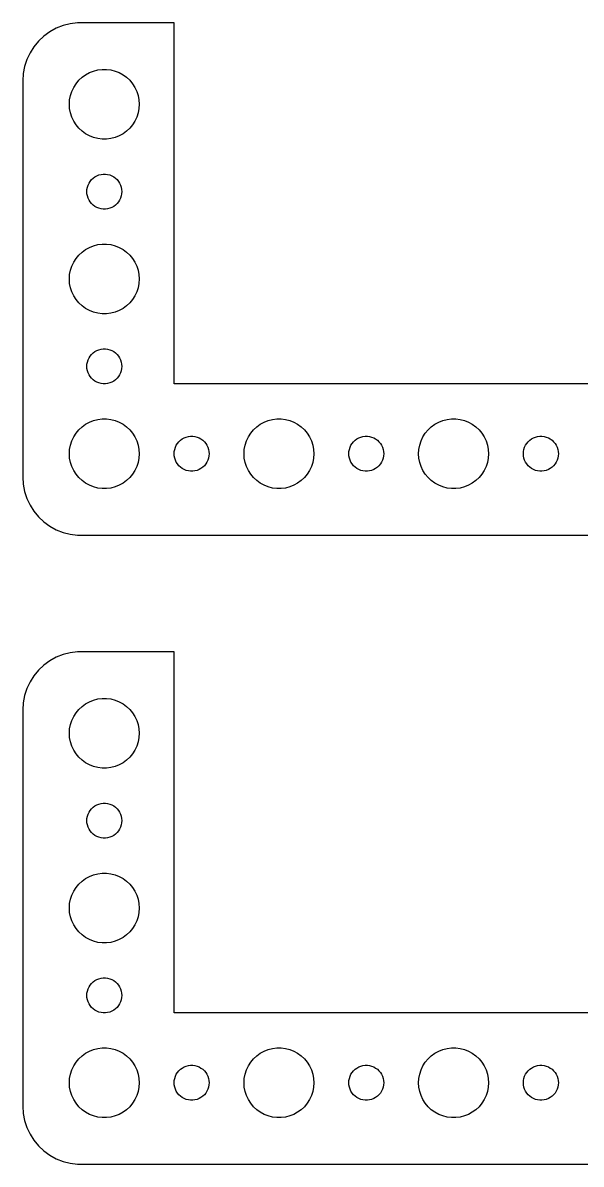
# Model space of a CAD drawing. Header units: metres. Extents: x -52 to 52, y 356 to 724.
# Drawn here: x -52 to -4, y 410 to 508 of the extents above; entities that cross this region are included whole.
import ezdxf

# ---------------------------------------------------------------- set-up
doc = ezdxf.new("R2010")
doc.units = ezdxf.units.M

msp = doc.modelspace()

# ---------------------------------------------------------------- linework, layer by layer
for p, q in [((-48.5451, 507.755), (-49.1289, 507.524)), ((-47.9369, 507.911), (-48.5451, 507.755)), ((-47.3139, 507.99), (-47.9369, 507.911)), ((-39, 507.99), (-47.3139, 507.99)), ((-39, 477), (-39, 507.99)), ((-50.1871, 506.853), (-50.6448, 506.423)), ((-49.6791, 507.222), (-50.1871, 506.853)), ((-49.1289, 507.524), (-49.6791, 507.222)), ((-51.0451, 505.939), (-51.3815, 505.409)), ((-50.6448, 506.423), (-51.0451, 505.939)), ((-51.6489, 504.841), (-51.8429, 504.243)), ((-51.3815, 505.409), (-51.6489, 504.841)), ((-51.9606, 503.627), (-52, 503)), ((-51.8429, 504.243), (-51.9606, 503.627)), ((-46.6075, 503.533), (-46.2773, 503.714)), ((-46.2773, 503.714), (-45.927, 503.853)), ((-45.927, 503.853), (-45.5621, 503.947)), ((-45.5621, 503.947), (-45.1884, 503.994)), ((-45.1884, 503.994), (-44.8116, 503.994)), ((-44.8116, 503.994), (-44.4379, 503.947)), ((-44.4379, 503.947), (-44.0729, 503.853)), ((-44.0729, 503.853), (-43.7227, 503.714)), ((-43.7227, 503.714), (-43.3925, 503.533)), ((-52, 503), (-52, 469)), ((-47.6289, 502.445), (-47.427, 502.763)), ((-47.427, 502.763), (-47.1869, 503.054)), ((-47.1869, 503.054), (-46.9123, 503.312)), ((-46.9123, 503.312), (-46.6075, 503.533)), ((-43.3925, 503.533), (-43.0877, 503.312)), ((-43.0877, 503.312), (-42.8131, 503.054)), ((-42.8131, 503.054), (-42.5729, 502.763)), ((-42.5729, 502.763), (-42.3711, 502.445)), ((-47.9763, 501.376), (-47.9057, 501.746)), ((-47.9057, 501.746), (-47.7893, 502.104)), ((-47.7893, 502.104), (-47.6289, 502.445)), ((-42.3711, 502.445), (-42.2107, 502.104)), ((-42.2107, 502.104), (-42.0942, 501.746)), ((-42.0942, 501.746), (-42.0237, 501.376)), ((-48, 501), (-47.9763, 501.376)), ((-47.9763, 500.624), (-48, 501)), ((-42.0237, 501.376), (-42, 501)), ((-42, 501), (-42.0237, 500.624)), ((-47.9057, 500.254), (-47.9763, 500.624)), ((-47.7893, 499.896), (-47.9057, 500.254)), ((-47.6289, 499.555), (-47.7893, 499.896)), ((-42.2107, 499.896), (-42.3711, 499.555)), ((-42.0942, 500.254), (-42.2107, 499.896)), ((-42.0237, 500.624), (-42.0942, 500.254)), ((-47.427, 499.237), (-47.6289, 499.555)), ((-47.1869, 498.946), (-47.427, 499.237)), ((-46.9123, 498.688), (-47.1869, 498.946)), ((-42.8131, 498.946), (-43.0877, 498.688)), ((-42.5729, 499.237), (-42.8131, 498.946)), ((-42.3711, 499.555), (-42.5729, 499.237)), ((-46.6075, 498.467), (-46.9123, 498.688)), ((-46.2773, 498.286), (-46.6075, 498.467)), ((-45.927, 498.147), (-46.2773, 498.286)), ((-45.5621, 498.053), (-45.927, 498.147)), ((-45.1884, 498.006), (-45.5621, 498.053)), ((-44.8116, 498.006), (-45.1884, 498.006)), ((-44.4379, 498.053), (-44.8116, 498.006)), ((-44.0729, 498.147), (-44.4379, 498.053)), ((-43.7227, 498.286), (-44.0729, 498.147)), ((-43.3925, 498.467), (-43.7227, 498.286)), ((-43.0877, 498.688), (-43.3925, 498.467)), ((-45.8037, 494.766), (-45.6387, 494.857)), ((-45.6387, 494.857), (-45.4635, 494.927)), ((-45.4635, 494.927), (-45.2811, 494.973)), ((-45.2811, 494.973), (-45.0942, 494.997)), ((-45.0942, 494.997), (-44.9058, 494.997)), ((-44.9058, 494.997), (-44.7189, 494.973)), ((-44.7189, 494.973), (-44.5365, 494.927)), ((-44.5365, 494.927), (-44.3613, 494.857)), ((-44.3613, 494.857), (-44.1963, 494.766)), ((-46.4882, 493.688), (-46.4529, 493.873)), ((-46.4529, 493.873), (-46.3947, 494.052)), ((-46.3947, 494.052), (-46.3145, 494.223)), ((-46.3145, 494.223), (-46.2135, 494.382)), ((-46.2135, 494.382), (-46.0934, 494.527)), ((-46.0934, 494.527), (-45.9561, 494.656)), ((-45.9561, 494.656), (-45.8037, 494.766)), ((-44.1963, 494.766), (-44.0439, 494.656)), ((-44.0439, 494.656), (-43.9065, 494.527)), ((-43.9065, 494.527), (-43.7865, 494.382)), ((-43.7865, 494.382), (-43.6855, 494.223)), ((-43.6855, 494.223), (-43.6053, 494.052)), ((-43.6053, 494.052), (-43.5471, 493.873)), ((-43.5471, 493.873), (-43.5118, 493.688)), ((-46.5, 493.5), (-46.4882, 493.688)), ((-46.4882, 493.312), (-46.5, 493.5)), ((-46.4529, 493.127), (-46.4882, 493.312)), ((-46.3947, 492.948), (-46.4529, 493.127)), ((-46.3145, 492.777), (-46.3947, 492.948)), ((-43.6053, 492.948), (-43.6855, 492.777)), ((-43.5471, 493.127), (-43.6053, 492.948)), ((-43.5118, 493.312), (-43.5471, 493.127)), ((-43.5118, 493.688), (-43.5, 493.5)), ((-43.5, 493.5), (-43.5118, 493.312)), ((-46.2135, 492.618), (-46.3145, 492.777)), ((-46.0934, 492.473), (-46.2135, 492.618)), ((-45.9561, 492.344), (-46.0934, 492.473)), ((-45.8037, 492.234), (-45.9561, 492.344)), ((-45.6387, 492.143), (-45.8037, 492.234)), ((-45.4635, 492.073), (-45.6387, 492.143)), ((-45.2811, 492.027), (-45.4635, 492.073)), ((-45.0942, 492.003), (-45.2811, 492.027)), ((-44.9058, 492.003), (-45.0942, 492.003)), ((-44.7189, 492.027), (-44.9058, 492.003)), ((-44.5365, 492.073), (-44.7189, 492.027)), ((-44.3613, 492.143), (-44.5365, 492.073)), ((-44.1963, 492.234), (-44.3613, 492.143)), ((-44.0439, 492.344), (-44.1963, 492.234)), ((-43.9065, 492.473), (-44.0439, 492.344)), ((-43.7865, 492.618), (-43.9065, 492.473)), ((-43.6855, 492.777), (-43.7865, 492.618)), ((-45.927, 488.853), (-45.5621, 488.947)), ((-45.5621, 488.947), (-45.1884, 488.994)), ((-45.1884, 488.994), (-44.8116, 488.994)), ((-44.8116, 488.994), (-44.4379, 488.947)), ((-44.4379, 488.947), (-44.0729, 488.853)), ((-47.427, 487.763), (-47.1869, 488.054)), ((-47.1869, 488.054), (-46.9123, 488.312)), ((-46.9123, 488.312), (-46.6075, 488.533)), ((-46.6075, 488.533), (-46.2773, 488.714)), ((-46.2773, 488.714), (-45.927, 488.853)), ((-44.0729, 488.853), (-43.7227, 488.714)), ((-43.7227, 488.714), (-43.3925, 488.533)), ((-43.3925, 488.533), (-43.0877, 488.312)), ((-43.0877, 488.312), (-42.8131, 488.054)), ((-42.8131, 488.054), (-42.5729, 487.763)), ((-47.9057, 486.746), (-47.7893, 487.104)), ((-47.7893, 487.104), (-47.6289, 487.445)), ((-47.6289, 487.445), (-47.427, 487.763)), ((-42.5729, 487.763), (-42.3711, 487.445)), ((-42.3711, 487.445), (-42.2107, 487.104)), ((-42.2107, 487.104), (-42.0942, 486.746)), ((-48, 486), (-47.9763, 486.376)), ((-47.9763, 485.624), (-48, 486)), ((-47.9763, 486.376), (-47.9057, 486.746)), ((-42.0942, 486.746), (-42.0237, 486.376)), ((-42.0237, 486.376), (-42, 486)), ((-42, 486), (-42.0237, 485.624)), ((-47.9057, 485.254), (-47.9763, 485.624)), ((-47.7893, 484.896), (-47.9057, 485.254)), ((-42.0942, 485.254), (-42.2107, 484.896)), ((-42.0237, 485.624), (-42.0942, 485.254)), ((-47.6289, 484.555), (-47.7893, 484.896)), ((-47.427, 484.237), (-47.6289, 484.555)), ((-47.1869, 483.946), (-47.427, 484.237)), ((-42.5729, 484.237), (-42.8131, 483.946)), ((-42.3711, 484.555), (-42.5729, 484.237)), ((-42.2107, 484.896), (-42.3711, 484.555)), ((-46.9123, 483.688), (-47.1869, 483.946)), ((-46.6075, 483.467), (-46.9123, 483.688)), ((-46.2773, 483.286), (-46.6075, 483.467)), ((-45.927, 483.147), (-46.2773, 483.286)), ((-45.5621, 483.053), (-45.927, 483.147)), ((-45.1884, 483.006), (-45.5621, 483.053)), ((-44.4379, 483.053), (-44.8116, 483.006)), ((-44.0729, 483.147), (-44.4379, 483.053)), ((-43.7227, 483.286), (-44.0729, 483.147)), ((-43.3925, 483.467), (-43.7227, 483.286)), ((-43.0877, 483.688), (-43.3925, 483.467)), ((-42.8131, 483.946), (-43.0877, 483.688)), ((-44.8116, 483.006), (-45.1884, 483.006)), ((-46.3947, 479.052), (-46.3145, 479.223)), ((-46.3145, 479.223), (-46.2135, 479.382)), ((-46.2135, 479.382), (-46.0934, 479.527)), ((-46.0934, 479.527), (-45.9561, 479.656)), ((-45.9561, 479.656), (-45.8037, 479.766)), ((-45.8037, 479.766), (-45.6387, 479.857)), ((-45.6387, 479.857), (-45.4635, 479.927)), ((-45.4635, 479.927), (-45.2811, 479.973)), ((-45.2811, 479.973), (-45.0942, 479.997)), ((-45.0942, 479.997), (-44.9058, 479.997)), ((-44.9058, 479.997), (-44.7189, 479.973)), ((-44.7189, 479.973), (-44.5365, 479.927)), ((-44.5365, 479.927), (-44.3613, 479.857)), ((-44.3613, 479.857), (-44.1963, 479.766)), ((-44.1963, 479.766), (-44.0439, 479.656)), ((-44.0439, 479.656), (-43.9065, 479.527)), ((-43.9065, 479.527), (-43.7865, 479.382)), ((-43.7865, 479.382), (-43.6855, 479.223)), ((-43.6855, 479.223), (-43.6053, 479.052)), ((-46.5, 478.5), (-46.4882, 478.688)), ((-46.4882, 478.312), (-46.5, 478.5)), ((-46.4882, 478.688), (-46.4529, 478.873)), ((-46.4529, 478.127), (-46.4882, 478.312)), ((-46.4529, 478.873), (-46.3947, 479.052)), ((-43.6053, 479.052), (-43.5471, 478.873)), ((-43.5471, 478.873), (-43.5118, 478.688)), ((-43.5118, 478.312), (-43.5471, 478.127)), ((-43.5118, 478.688), (-43.5, 478.5)), ((-43.5, 478.5), (-43.5118, 478.312)), ((-46.3947, 477.948), (-46.4529, 478.127)), ((-46.3145, 477.777), (-46.3947, 477.948)), ((-46.2135, 477.618), (-46.3145, 477.777)), ((-46.0934, 477.473), (-46.2135, 477.618)), ((-45.9561, 477.344), (-46.0934, 477.473)), ((-45.8037, 477.234), (-45.9561, 477.344)), ((-45.6387, 477.143), (-45.8037, 477.234)), ((-44.1963, 477.234), (-44.3613, 477.143)), ((-44.0439, 477.344), (-44.1963, 477.234)), ((-43.9065, 477.473), (-44.0439, 477.344)), ((-43.7865, 477.618), (-43.9065, 477.473)), ((-43.6855, 477.777), (-43.7865, 477.618)), ((-43.6053, 477.948), (-43.6855, 477.777)), ((-43.5471, 478.127), (-43.6053, 477.948)), ((-45.4635, 477.073), (-45.6387, 477.143)), ((-45.2811, 477.027), (-45.4635, 477.073)), ((-45.0942, 477.003), (-45.2811, 477.027)), ((-44.9058, 477.003), (-45.0942, 477.003)), ((-44.7189, 477.027), (-44.9058, 477.003)), ((-44.5365, 477.073), (-44.7189, 477.027)), ((-44.3613, 477.143), (-44.5365, 477.073)), ((39, 477), (-39, 477)), ((-47.1869, 473.054), (-46.9123, 473.312)), ((-46.9123, 473.312), (-46.6075, 473.533)), ((-46.6075, 473.533), (-46.2773, 473.714)), ((-46.2773, 473.714), (-45.927, 473.853)), ((-45.927, 473.853), (-45.5621, 473.947)), ((-45.5621, 473.947), (-45.1884, 473.994)), ((-45.1884, 473.994), (-44.8116, 473.994)), ((-44.8116, 473.994), (-44.4379, 473.947)), ((-44.4379, 473.947), (-44.0729, 473.853)), ((-44.0729, 473.853), (-43.7227, 473.714)), ((-43.7227, 473.714), (-43.3925, 473.533)), ((-43.3925, 473.533), (-43.0877, 473.312)), ((-43.0877, 473.312), (-42.8131, 473.054)), ((-32.1869, 473.054), (-31.9123, 473.312)), ((-31.9123, 473.312), (-31.6075, 473.533)), ((-31.6075, 473.533), (-31.2773, 473.714)), ((-31.2773, 473.714), (-30.927, 473.853)), ((-30.927, 473.853), (-30.5621, 473.947)), ((-30.5621, 473.947), (-30.1884, 473.994)), ((-30.1884, 473.994), (-29.8116, 473.994)), ((-29.8116, 473.994), (-29.4379, 473.947)), ((-29.4379, 473.947), (-29.0729, 473.853)), ((-29.0729, 473.853), (-28.7227, 473.714)), ((-28.7227, 473.714), (-28.3925, 473.533)), ((-28.3925, 473.533), (-28.0877, 473.312)), ((-28.0877, 473.312), (-27.8131, 473.054)), ((-17.1869, 473.054), (-16.9123, 473.312)), ((-16.9123, 473.312), (-16.6075, 473.533)), ((-16.6075, 473.533), (-16.2773, 473.714)), ((-16.2773, 473.714), (-15.927, 473.853)), ((-15.927, 473.853), (-15.5621, 473.947)), ((-15.5621, 473.947), (-15.1884, 473.994)), ((-15.1884, 473.994), (-14.8116, 473.994)), ((-14.8116, 473.994), (-14.4379, 473.947)), ((-14.4379, 473.947), (-14.0729, 473.853)), ((-14.0729, 473.853), (-13.7227, 473.714)), ((-13.7227, 473.714), (-13.3925, 473.533)), ((-13.3925, 473.533), (-13.0877, 473.312)), ((-13.0877, 473.312), (-12.8131, 473.054)), ((-47.7893, 472.104), (-47.6289, 472.445)), ((-47.6289, 472.445), (-47.427, 472.763)), ((-47.427, 472.763), (-47.1869, 473.054)), ((-42.8131, 473.054), (-42.5729, 472.763)), ((-42.5729, 472.763), (-42.3711, 472.445)), ((-42.3711, 472.445), (-42.2107, 472.104)), ((-38.4561, 472.156), (-38.3037, 472.266)), ((-38.3037, 472.266), (-38.1387, 472.357)), ((-38.1387, 472.357), (-37.9635, 472.427)), ((-37.9635, 472.427), (-37.7811, 472.473)), ((-37.7811, 472.473), (-37.5942, 472.497)), ((-37.5942, 472.497), (-37.4058, 472.497)), ((-37.4058, 472.497), (-37.2189, 472.473)), ((-37.2189, 472.473), (-37.0365, 472.427)), ((-37.0365, 472.427), (-36.8613, 472.357)), ((-36.8613, 472.357), (-36.6963, 472.266)), ((-36.6963, 472.266), (-36.5439, 472.156)), ((-32.7893, 472.104), (-32.6289, 472.445)), ((-32.6289, 472.445), (-32.427, 472.763)), ((-32.427, 472.763), (-32.1869, 473.054)), ((-27.8131, 473.054), (-27.5729, 472.763)), ((-27.5729, 472.763), (-27.3711, 472.445)), ((-27.3711, 472.445), (-27.2107, 472.104)), ((-23.4561, 472.156), (-23.3037, 472.266)), ((-23.3037, 472.266), (-23.1387, 472.357)), ((-23.1387, 472.357), (-22.9635, 472.427)), ((-22.9635, 472.427), (-22.7811, 472.473)), ((-22.7811, 472.473), (-22.5942, 472.497)), ((-22.5942, 472.497), (-22.4058, 472.497)), ((-22.4058, 472.497), (-22.2189, 472.473)), ((-22.2189, 472.473), (-22.0365, 472.427)), ((-22.0365, 472.427), (-21.8613, 472.357)), ((-21.8613, 472.357), (-21.6963, 472.266)), ((-21.6963, 472.266), (-21.5439, 472.156)), ((-17.7893, 472.104), (-17.6289, 472.445)), ((-17.6289, 472.445), (-17.427, 472.763)), ((-17.427, 472.763), (-17.1869, 473.054)), ((-12.8131, 473.054), (-12.5729, 472.763)), ((-12.5729, 472.763), (-12.3711, 472.445)), ((-12.3711, 472.445), (-12.2107, 472.104)), ((-8.45613, 472.156), (-8.30373, 472.266)), ((-8.30373, 472.266), (-8.13866, 472.357)), ((-8.13866, 472.357), (-7.96352, 472.427)), ((-7.96352, 472.427), (-7.78107, 472.473)), ((-7.78107, 472.473), (-7.59418, 472.497)), ((-7.59418, 472.497), (-7.40581, 472.497)), ((-7.40581, 472.497), (-7.21892, 472.473)), ((-7.21892, 472.473), (-7.03647, 472.427)), ((-7.03647, 472.427), (-6.86133, 472.357)), ((-6.86133, 472.357), (-6.69626, 472.266)), ((-6.69626, 472.266), (-6.54385, 472.156)), ((-48, 471), (-47.9763, 471.376)), ((-47.9763, 471.376), (-47.9057, 471.746)), ((-47.9057, 471.746), (-47.7893, 472.104)), ((-42.2107, 472.104), (-42.0942, 471.746)), ((-42.0942, 471.746), (-42.0237, 471.376)), ((-42.0237, 471.376), (-42, 471)), ((-38.9882, 471.188), (-38.9529, 471.373)), ((-38.9529, 471.373), (-38.8947, 471.552)), ((-38.8947, 471.552), (-38.8145, 471.723)), ((-38.8145, 471.723), (-38.7135, 471.882)), ((-38.7135, 471.882), (-38.5934, 472.027)), ((-38.5934, 472.027), (-38.4561, 472.156)), ((-36.5439, 472.156), (-36.4065, 472.027)), ((-36.4065, 472.027), (-36.2865, 471.882)), ((-36.2865, 471.882), (-36.1855, 471.723)), ((-36.1855, 471.723), (-36.1053, 471.552)), ((-36.1053, 471.552), (-36.0471, 471.373)), ((-36.0471, 471.373), (-36.0118, 471.188)), ((-33, 471), (-32.9763, 471.376)), ((-32.9763, 471.376), (-32.9057, 471.746)), ((-32.9057, 471.746), (-32.7893, 472.104)), ((-27.2107, 472.104), (-27.0942, 471.746)), ((-27.0942, 471.746), (-27.0237, 471.376)), ((-27.0237, 471.376), (-27, 471)), ((-23.9882, 471.188), (-23.9529, 471.373)), ((-23.9529, 471.373), (-23.8947, 471.552)), ((-23.8947, 471.552), (-23.8145, 471.723)), ((-23.8145, 471.723), (-23.7135, 471.882)), ((-23.7135, 471.882), (-23.5934, 472.027)), ((-23.5934, 472.027), (-23.4561, 472.156)), ((-21.5439, 472.156), (-21.4065, 472.027)), ((-21.4065, 472.027), (-21.2865, 471.882)), ((-21.2865, 471.882), (-21.1855, 471.723)), ((-21.1855, 471.723), (-21.1053, 471.552)), ((-21.1053, 471.552), (-21.0471, 471.373)), ((-21.0471, 471.373), (-21.0118, 471.188)), ((-18, 471), (-17.9763, 471.376)), ((-17.9763, 471.376), (-17.9057, 471.746)), ((-17.9057, 471.746), (-17.7893, 472.104)), ((-12.2107, 472.104), (-12.0942, 471.746)), ((-12.0942, 471.746), (-12.0237, 471.376)), ((-12.0237, 471.376), (-12, 471)), ((-8.98816, 471.188), (-8.95287, 471.373)), ((-8.95287, 471.373), (-8.89465, 471.552)), ((-8.89465, 471.552), (-8.81445, 471.723)), ((-8.81445, 471.723), (-8.71352, 471.882)), ((-8.71352, 471.882), (-8.59344, 472.027)), ((-8.59344, 472.027), (-8.45613, 472.156)), ((-6.54385, 472.156), (-6.40654, 472.027)), ((-6.40654, 472.027), (-6.28647, 471.882)), ((-6.28647, 471.882), (-6.18553, 471.723)), ((-6.18553, 471.723), (-6.10533, 471.552)), ((-6.10533, 471.552), (-6.04712, 471.373)), ((-6.04712, 471.373), (-6.01183, 471.188)), ((-47.9763, 470.624), (-48, 471)), ((-47.9057, 470.254), (-47.9763, 470.624)), ((-42.0237, 470.624), (-42.0942, 470.254)), ((-42, 471), (-42.0237, 470.624)), ((-39, 471), (-38.9882, 471.188)), ((-38.9882, 470.812), (-39, 471)), ((-38.9529, 470.627), (-38.9882, 470.812)), ((-38.8947, 470.448), (-38.9529, 470.627)), ((-38.8145, 470.277), (-38.8947, 470.448)), ((-36.1053, 470.448), (-36.1855, 470.277)), ((-36.0471, 470.627), (-36.1053, 470.448)), ((-36.0118, 470.812), (-36.0471, 470.627)), ((-36.0118, 471.188), (-36, 471)), ((-36, 471), (-36.0118, 470.812)), ((-32.9763, 470.624), (-33, 471)), ((-32.9057, 470.254), (-32.9763, 470.624)), ((-27.0237, 470.624), (-27.0942, 470.254)), ((-27, 471), (-27.0237, 470.624)), ((-24, 471), (-23.9882, 471.188)), ((-23.9882, 470.812), (-24, 471)), ((-23.9529, 470.627), (-23.9882, 470.812)), ((-23.8947, 470.448), (-23.9529, 470.627)), ((-23.8145, 470.277), (-23.8947, 470.448)), ((-21.1053, 470.448), (-21.1855, 470.277)), ((-21.0471, 470.627), (-21.1053, 470.448)), ((-21.0118, 470.812), (-21.0471, 470.627)), ((-21.0118, 471.188), (-21, 471)), ((-21, 471), (-21.0118, 470.812)), ((-17.9763, 470.624), (-18, 471)), ((-17.9057, 470.254), (-17.9763, 470.624)), ((-12.0237, 470.624), (-12.0942, 470.254)), ((-12, 471), (-12.0237, 470.624)), ((-9, 471), (-8.98816, 471.188)), ((-8.98816, 470.812), (-9, 471)), ((-8.95287, 470.627), (-8.98816, 470.812)), ((-8.89465, 470.448), (-8.95287, 470.627)), ((-8.81445, 470.277), (-8.89465, 470.448)), ((-6.10533, 470.448), (-6.18553, 470.277)), ((-6.04712, 470.627), (-6.10533, 470.448)), ((-6.01183, 470.812), (-6.04712, 470.627)), ((-6.01183, 471.188), (-6, 471)), ((-6, 471), (-6.01183, 470.812)), ((-47.7893, 469.896), (-47.9057, 470.254)), ((-47.6289, 469.555), (-47.7893, 469.896)), ((-47.427, 469.237), (-47.6289, 469.555)), ((-42.3711, 469.555), (-42.5729, 469.237)), ((-42.2107, 469.896), (-42.3711, 469.555)), ((-42.0942, 470.254), (-42.2107, 469.896)), ((-38.7135, 470.118), (-38.8145, 470.277)), ((-38.5934, 469.973), (-38.7135, 470.118)), ((-38.4561, 469.844), (-38.5934, 469.973)), ((-38.3037, 469.734), (-38.4561, 469.844)), ((-38.1387, 469.643), (-38.3037, 469.734)), ((-37.9635, 469.573), (-38.1387, 469.643)), ((-37.7811, 469.527), (-37.9635, 469.573)), ((-37.5942, 469.503), (-37.7811, 469.527)), ((-37.4058, 469.503), (-37.5942, 469.503)), ((-37.2189, 469.527), (-37.4058, 469.503)), ((-37.0365, 469.573), (-37.2189, 469.527)), ((-36.8613, 469.643), (-37.0365, 469.573)), ((-36.6963, 469.734), (-36.8613, 469.643)), ((-36.5439, 469.844), (-36.6963, 469.734)), ((-36.4065, 469.973), (-36.5439, 469.844)), ((-36.2865, 470.118), (-36.4065, 469.973)), ((-36.1855, 470.277), (-36.2865, 470.118)), ((-32.7893, 469.896), (-32.9057, 470.254)), ((-32.6289, 469.555), (-32.7893, 469.896)), ((-32.427, 469.237), (-32.6289, 469.555)), ((-27.3711, 469.555), (-27.5729, 469.237)), ((-27.2107, 469.896), (-27.3711, 469.555)), ((-27.0942, 470.254), (-27.2107, 469.896)), ((-23.7135, 470.118), (-23.8145, 470.277)), ((-23.5934, 469.973), (-23.7135, 470.118)), ((-23.4561, 469.844), (-23.5934, 469.973)), ((-23.3037, 469.734), (-23.4561, 469.844)), ((-23.1387, 469.643), (-23.3037, 469.734)), ((-22.9635, 469.573), (-23.1387, 469.643)), ((-22.7811, 469.527), (-22.9635, 469.573)), ((-22.5942, 469.503), (-22.7811, 469.527)), ((-22.4058, 469.503), (-22.5942, 469.503)), ((-22.2189, 469.527), (-22.4058, 469.503)), ((-22.0365, 469.573), (-22.2189, 469.527)), ((-21.8613, 469.643), (-22.0365, 469.573)), ((-21.6963, 469.734), (-21.8613, 469.643)), ((-21.5439, 469.844), (-21.6963, 469.734)), ((-21.4065, 469.973), (-21.5439, 469.844)), ((-21.2865, 470.118), (-21.4065, 469.973)), ((-21.1855, 470.277), (-21.2865, 470.118)), ((-17.7893, 469.896), (-17.9057, 470.254)), ((-17.6289, 469.555), (-17.7893, 469.896)), ((-17.427, 469.237), (-17.6289, 469.555)), ((-12.3711, 469.555), (-12.5729, 469.237)), ((-12.2107, 469.896), (-12.3711, 469.555)), ((-12.0942, 470.254), (-12.2107, 469.896)), ((-8.71352, 470.118), (-8.81445, 470.277)), ((-8.59344, 469.973), (-8.71352, 470.118)), ((-8.45613, 469.844), (-8.59344, 469.973)), ((-8.30373, 469.734), (-8.45613, 469.844)), ((-8.13866, 469.643), (-8.30373, 469.734)), ((-7.96352, 469.573), (-8.13866, 469.643)), ((-7.78107, 469.527), (-7.96352, 469.573)), ((-7.59418, 469.503), (-7.78107, 469.527)), ((-7.40581, 469.503), (-7.59418, 469.503)), ((-7.21892, 469.527), (-7.40581, 469.503)), ((-7.03647, 469.573), (-7.21892, 469.527)), ((-6.86133, 469.643), (-7.03647, 469.573)), ((-6.69626, 469.734), (-6.86133, 469.643)), ((-6.54385, 469.844), (-6.69626, 469.734)), ((-6.40654, 469.973), (-6.54385, 469.844)), ((-6.28647, 470.118), (-6.40654, 469.973)), ((-6.18553, 470.277), (-6.28647, 470.118)), ((-52, 469), (-51.9606, 468.373)), ((-51.9606, 468.373), (-51.8429, 467.757)), ((-47.1869, 468.946), (-47.427, 469.237)), ((-46.9123, 468.688), (-47.1869, 468.946)), ((-46.6075, 468.467), (-46.9123, 468.688)), ((-46.2773, 468.286), (-46.6075, 468.467)), ((-43.3925, 468.467), (-43.7227, 468.286)), ((-43.0877, 468.688), (-43.3925, 468.467)), ((-42.8131, 468.946), (-43.0877, 468.688)), ((-42.5729, 469.237), (-42.8131, 468.946)), ((-32.1869, 468.946), (-32.427, 469.237)), ((-31.9123, 468.688), (-32.1869, 468.946)), ((-31.6075, 468.467), (-31.9123, 468.688)), ((-31.2773, 468.286), (-31.6075, 468.467)), ((-28.3925, 468.467), (-28.7227, 468.286)), ((-28.0877, 468.688), (-28.3925, 468.467)), ((-27.8131, 468.946), (-28.0877, 468.688)), ((-27.5729, 469.237), (-27.8131, 468.946)), ((-17.1869, 468.946), (-17.427, 469.237)), ((-16.9123, 468.688), (-17.1869, 468.946)), ((-16.6075, 468.467), (-16.9123, 468.688)), ((-16.2773, 468.286), (-16.6075, 468.467)), ((-13.3925, 468.467), (-13.7227, 468.286)), ((-13.0877, 468.688), (-13.3925, 468.467)), ((-12.8131, 468.946), (-13.0877, 468.688)), ((-12.5729, 469.237), (-12.8131, 468.946)), ((-51.8429, 467.757), (-51.6489, 467.159)), ((-45.927, 468.147), (-46.2773, 468.286)), ((-45.5621, 468.053), (-45.927, 468.147)), ((-45.1884, 468.006), (-45.5621, 468.053)), ((-44.8116, 468.006), (-45.1884, 468.006)), ((-44.4379, 468.053), (-44.8116, 468.006)), ((-44.0729, 468.147), (-44.4379, 468.053)), ((-43.7227, 468.286), (-44.0729, 468.147)), ((-30.927, 468.147), (-31.2773, 468.286)), ((-30.5621, 468.053), (-30.927, 468.147)), ((-30.1884, 468.006), (-30.5621, 468.053)), ((-29.8116, 468.006), (-30.1884, 468.006)), ((-29.4379, 468.053), (-29.8116, 468.006)), ((-29.0729, 468.147), (-29.4379, 468.053)), ((-28.7227, 468.286), (-29.0729, 468.147)), ((-15.927, 468.147), (-16.2773, 468.286)), ((-15.5621, 468.053), (-15.927, 468.147)), ((-15.1884, 468.006), (-15.5621, 468.053)), ((-14.8116, 468.006), (-15.1884, 468.006)), ((-14.4379, 468.053), (-14.8116, 468.006)), ((-14.0729, 468.147), (-14.4379, 468.053)), ((-13.7227, 468.286), (-14.0729, 468.147)), ((-51.6489, 467.159), (-51.3815, 466.591)), ((-51.3815, 466.591), (-51.0451, 466.061)), ((-51.0451, 466.061), (-50.6448, 465.577)), ((-50.6448, 465.577), (-50.1871, 465.147)), ((-50.1871, 465.147), (-49.6791, 464.778)), ((-49.6791, 464.778), (-49.1289, 464.476)), ((-49.1289, 464.476), (-48.5451, 464.245)), ((-48.5451, 464.245), (-47.9369, 464.089)), ((-47.9369, 464.089), (-47.3139, 464.01)), ((-47.3139, 464.01), (47.3139, 464.01)), ((-48.5451, 453.755), (-49.1289, 453.524)), ((-47.9369, 453.911), (-48.5451, 453.755)), ((-47.3139, 453.99), (-47.9369, 453.911)), ((-39, 453.99), (-47.3139, 453.99)), ((-39, 423), (-39, 453.99)), ((-50.1871, 452.853), (-50.6448, 452.423)), ((-49.6791, 453.222), (-50.1871, 452.853)), ((-49.1289, 453.524), (-49.6791, 453.222)), ((-51.0451, 451.939), (-51.3815, 451.409)), ((-50.6448, 452.423), (-51.0451, 451.939)), ((-51.6489, 450.841), (-51.8429, 450.243)), ((-51.3815, 451.409), (-51.6489, 450.841)), ((-51.8429, 450.243), (-51.9606, 449.627)), ((-46.2773, 449.714), (-45.927, 449.853)), ((-45.927, 449.853), (-45.5621, 449.947)), ((-45.5621, 449.947), (-45.1884, 449.994)), ((-45.1884, 449.994), (-44.8116, 449.994)), ((-44.8116, 449.994), (-44.4379, 449.947)), ((-44.4379, 449.947), (-44.0729, 449.853)), ((-44.0729, 449.853), (-43.7227, 449.714)), ((-51.9606, 449.627), (-52, 449)), ((-52, 449), (-52, 415)), ((-47.6289, 448.445), (-47.427, 448.763)), ((-47.427, 448.763), (-47.1869, 449.054)), ((-47.1869, 449.054), (-46.9123, 449.312)), ((-46.9123, 449.312), (-46.6075, 449.533)), ((-46.6075, 449.533), (-46.2773, 449.714)), ((-43.7227, 449.714), (-43.3925, 449.533)), ((-43.3925, 449.533), (-43.0877, 449.312)), ((-43.0877, 449.312), (-42.8131, 449.054)), ((-42.8131, 449.054), (-42.5729, 448.763)), ((-42.5729, 448.763), (-42.3711, 448.445)), ((-47.9057, 447.746), (-47.7893, 448.104)), ((-47.7893, 448.104), (-47.6289, 448.445)), ((-42.3711, 448.445), (-42.2107, 448.104)), ((-42.2107, 448.104), (-42.0942, 447.746)), ((-48, 447), (-47.9763, 447.376)), ((-47.9763, 446.624), (-48, 447)), ((-47.9763, 447.376), (-47.9057, 447.746)), ((-42.0942, 447.746), (-42.0237, 447.376)), ((-42.0237, 447.376), (-42, 447)), ((-42, 447), (-42.0237, 446.624)), ((-47.9057, 446.254), (-47.9763, 446.624)), ((-47.7893, 445.896), (-47.9057, 446.254)), ((-47.6289, 445.555), (-47.7893, 445.896)), ((-42.2107, 445.896), (-42.3711, 445.555)), ((-42.0942, 446.254), (-42.2107, 445.896)), ((-42.0237, 446.624), (-42.0942, 446.254)), ((-47.427, 445.237), (-47.6289, 445.555)), ((-47.1869, 444.946), (-47.427, 445.237)), ((-46.9123, 444.688), (-47.1869, 444.946)), ((-42.8131, 444.946), (-43.0877, 444.688)), ((-42.5729, 445.237), (-42.8131, 444.946)), ((-42.3711, 445.555), (-42.5729, 445.237)), ((-46.6075, 444.467), (-46.9123, 444.688)), ((-46.2773, 444.286), (-46.6075, 444.467)), ((-45.927, 444.147), (-46.2773, 444.286)), ((-45.5621, 444.053), (-45.927, 444.147)), ((-45.1884, 444.006), (-45.5621, 444.053)), ((-44.8116, 444.006), (-45.1884, 444.006)), ((-44.4379, 444.053), (-44.8116, 444.006)), ((-44.0729, 444.147), (-44.4379, 444.053)), ((-43.7227, 444.286), (-44.0729, 444.147)), ((-43.3925, 444.467), (-43.7227, 444.286)), ((-43.0877, 444.688), (-43.3925, 444.467)), ((-45.6387, 440.857), (-45.4635, 440.927)), ((-45.4635, 440.927), (-45.2811, 440.973)), ((-45.2811, 440.973), (-45.0942, 440.997)), ((-45.0942, 440.997), (-44.9058, 440.997)), ((-44.9058, 440.997), (-44.7189, 440.973)), ((-44.7189, 440.973), (-44.5365, 440.927)), ((-44.5365, 440.927), (-44.3613, 440.857)), ((-46.4529, 439.873), (-46.3947, 440.052)), ((-46.3947, 440.052), (-46.3145, 440.223)), ((-46.3145, 440.223), (-46.2135, 440.382)), ((-46.2135, 440.382), (-46.0934, 440.527)), ((-46.0934, 440.527), (-45.9561, 440.656)), ((-45.9561, 440.656), (-45.8037, 440.766)), ((-45.8037, 440.766), (-45.6387, 440.857)), ((-44.3613, 440.857), (-44.1963, 440.766)), ((-44.1963, 440.766), (-44.0439, 440.656)), ((-44.0439, 440.656), (-43.9065, 440.527)), ((-43.9065, 440.527), (-43.7865, 440.382)), ((-43.7865, 440.382), (-43.6855, 440.223)), ((-43.6855, 440.223), (-43.6053, 440.052)), ((-43.6053, 440.052), (-43.5471, 439.873)), ((-46.5, 439.5), (-46.4882, 439.688)), ((-46.4882, 439.312), (-46.5, 439.5)), ((-46.4882, 439.688), (-46.4529, 439.873)), ((-46.4529, 439.127), (-46.4882, 439.312)), ((-46.3947, 438.948), (-46.4529, 439.127)), ((-43.5471, 439.127), (-43.6053, 438.948)), ((-43.5471, 439.873), (-43.5118, 439.688)), ((-43.5118, 439.312), (-43.5471, 439.127)), ((-43.5118, 439.688), (-43.5, 439.5)), ((-43.5, 439.5), (-43.5118, 439.312)), ((-46.3145, 438.777), (-46.3947, 438.948)), ((-46.2135, 438.618), (-46.3145, 438.777)), ((-46.0934, 438.473), (-46.2135, 438.618)), ((-45.9561, 438.344), (-46.0934, 438.473)), ((-45.8037, 438.234), (-45.9561, 438.344)), ((-45.6387, 438.143), (-45.8037, 438.234)), ((-45.4635, 438.073), (-45.6387, 438.143)), ((-45.2811, 438.027), (-45.4635, 438.073)), ((-45.0942, 438.003), (-45.2811, 438.027)), ((-44.9058, 438.003), (-45.0942, 438.003)), ((-44.7189, 438.027), (-44.9058, 438.003)), ((-44.5365, 438.073), (-44.7189, 438.027)), ((-44.3613, 438.143), (-44.5365, 438.073)), ((-44.1963, 438.234), (-44.3613, 438.143)), ((-44.0439, 438.344), (-44.1963, 438.234)), ((-43.9065, 438.473), (-44.0439, 438.344)), ((-43.7865, 438.618), (-43.9065, 438.473)), ((-43.6855, 438.777), (-43.7865, 438.618)), ((-43.6053, 438.948), (-43.6855, 438.777)), ((-47.427, 433.763), (-47.1869, 434.054)), ((-47.1869, 434.054), (-46.9123, 434.312)), ((-46.9123, 434.312), (-46.6075, 434.533)), ((-46.6075, 434.533), (-46.2773, 434.714)), ((-46.2773, 434.714), (-45.927, 434.853)), ((-45.927, 434.853), (-45.5621, 434.947)), ((-45.5621, 434.947), (-45.1884, 434.994)), ((-45.1884, 434.994), (-44.8116, 434.994)), ((-44.8116, 434.994), (-44.4379, 434.947)), ((-44.4379, 434.947), (-44.0729, 434.853)), ((-44.0729, 434.853), (-43.7227, 434.714)), ((-43.7227, 434.714), (-43.3925, 434.533)), ((-43.3925, 434.533), (-43.0877, 434.312)), ((-43.0877, 434.312), (-42.8131, 434.054)), ((-42.8131, 434.054), (-42.5729, 433.763)), ((-47.9057, 432.746), (-47.7893, 433.104)), ((-47.7893, 433.104), (-47.6289, 433.445)), ((-47.6289, 433.445), (-47.427, 433.763)), ((-42.5729, 433.763), (-42.3711, 433.445)), ((-42.3711, 433.445), (-42.2107, 433.104)), ((-42.2107, 433.104), (-42.0942, 432.746)), ((-48, 432), (-47.9763, 432.376)), ((-47.9763, 432.376), (-47.9057, 432.746)), ((-42.0942, 432.746), (-42.0237, 432.376)), ((-42.0237, 432.376), (-42, 432)), ((-47.9763, 431.624), (-48, 432)), ((-47.9057, 431.254), (-47.9763, 431.624)), ((-47.7893, 430.896), (-47.9057, 431.254)), ((-42.0942, 431.254), (-42.2107, 430.896)), ((-42.0237, 431.624), (-42.0942, 431.254)), ((-42, 432), (-42.0237, 431.624)), ((-47.6289, 430.555), (-47.7893, 430.896)), ((-47.427, 430.237), (-47.6289, 430.555)), ((-47.1869, 429.946), (-47.427, 430.237)), ((-42.5729, 430.237), (-42.8131, 429.946)), ((-42.3711, 430.555), (-42.5729, 430.237)), ((-42.2107, 430.896), (-42.3711, 430.555)), ((-46.9123, 429.688), (-47.1869, 429.946)), ((-46.6075, 429.467), (-46.9123, 429.688)), ((-46.2773, 429.286), (-46.6075, 429.467)), ((-45.927, 429.147), (-46.2773, 429.286)), ((-43.7227, 429.286), (-44.0729, 429.147)), ((-43.3925, 429.467), (-43.7227, 429.286)), ((-43.0877, 429.688), (-43.3925, 429.467)), ((-42.8131, 429.946), (-43.0877, 429.688)), ((-45.5621, 429.053), (-45.927, 429.147)), ((-45.1884, 429.006), (-45.5621, 429.053)), ((-44.8116, 429.006), (-45.1884, 429.006)), ((-44.4379, 429.053), (-44.8116, 429.006)), ((-44.0729, 429.147), (-44.4379, 429.053)), ((-46.3145, 425.223), (-46.2135, 425.382)), ((-46.2135, 425.382), (-46.0934, 425.527)), ((-46.0934, 425.527), (-45.9561, 425.656)), ((-45.9561, 425.656), (-45.8037, 425.766)), ((-45.8037, 425.766), (-45.6387, 425.857)), ((-45.6387, 425.857), (-45.4635, 425.927)), ((-45.4635, 425.927), (-45.2811, 425.973)), ((-45.2811, 425.973), (-45.0942, 425.997)), ((-45.0942, 425.997), (-44.9058, 425.997)), ((-44.9058, 425.997), (-44.7189, 425.973)), ((-44.7189, 425.973), (-44.5365, 425.927)), ((-44.5365, 425.927), (-44.3613, 425.857)), ((-44.3613, 425.857), (-44.1963, 425.766)), ((-44.1963, 425.766), (-44.0439, 425.656)), ((-44.0439, 425.656), (-43.9065, 425.527)), ((-43.9065, 425.527), (-43.7865, 425.382)), ((-43.7865, 425.382), (-43.6855, 425.223)), ((-46.5, 424.5), (-46.4882, 424.688)), ((-46.4882, 424.312), (-46.5, 424.5)), ((-46.4882, 424.688), (-46.4529, 424.873)), ((-46.4529, 424.127), (-46.4882, 424.312)), ((-46.4529, 424.873), (-46.3947, 425.052)), ((-46.3947, 425.052), (-46.3145, 425.223)), ((-43.6855, 425.223), (-43.6053, 425.052)), ((-43.6053, 425.052), (-43.5471, 424.873)), ((-43.5471, 424.873), (-43.5118, 424.688)), ((-43.5118, 424.312), (-43.5471, 424.127)), ((-43.5118, 424.688), (-43.5, 424.5)), ((-43.5, 424.5), (-43.5118, 424.312)), ((-46.3947, 423.948), (-46.4529, 424.127)), ((-46.3145, 423.777), (-46.3947, 423.948)), ((-46.2135, 423.618), (-46.3145, 423.777)), ((-46.0934, 423.473), (-46.2135, 423.618)), ((-45.9561, 423.344), (-46.0934, 423.473)), ((-45.8037, 423.234), (-45.9561, 423.344)), ((-44.0439, 423.344), (-44.1963, 423.234)), ((-43.9065, 423.473), (-44.0439, 423.344)), ((-43.7865, 423.618), (-43.9065, 423.473)), ((-43.6855, 423.777), (-43.7865, 423.618)), ((-43.6053, 423.948), (-43.6855, 423.777)), ((-43.5471, 424.127), (-43.6053, 423.948)), ((-45.6387, 423.143), (-45.8037, 423.234)), ((-45.4635, 423.073), (-45.6387, 423.143)), ((-45.2811, 423.027), (-45.4635, 423.073)), ((-45.0942, 423.003), (-45.2811, 423.027)), ((-44.9058, 423.003), (-45.0942, 423.003)), ((-44.7189, 423.027), (-44.9058, 423.003)), ((-44.5365, 423.073), (-44.7189, 423.027)), ((-44.3613, 423.143), (-44.5365, 423.073)), ((-44.1963, 423.234), (-44.3613, 423.143)), ((39, 423), (-39, 423)), ((-46.9123, 419.312), (-46.6075, 419.533)), ((-46.6075, 419.533), (-46.2773, 419.714)), ((-46.2773, 419.714), (-45.927, 419.853)), ((-45.927, 419.853), (-45.5621, 419.947)), ((-45.5621, 419.947), (-45.1884, 419.994)), ((-45.1884, 419.994), (-44.8116, 419.994)), ((-44.8116, 419.994), (-44.4379, 419.947)), ((-44.4379, 419.947), (-44.0729, 419.853)), ((-44.0729, 419.853), (-43.7227, 419.714)), ((-43.7227, 419.714), (-43.3925, 419.533)), ((-43.3925, 419.533), (-43.0877, 419.312)), ((-31.9123, 419.312), (-31.6075, 419.533)), ((-31.6075, 419.533), (-31.2773, 419.714)), ((-31.2773, 419.714), (-30.927, 419.853)), ((-30.927, 419.853), (-30.5621, 419.947)), ((-30.5621, 419.947), (-30.1884, 419.994)), ((-30.1884, 419.994), (-29.8116, 419.994)), ((-29.8116, 419.994), (-29.4379, 419.947)), ((-29.4379, 419.947), (-29.0729, 419.853)), ((-29.0729, 419.853), (-28.7227, 419.714)), ((-28.7227, 419.714), (-28.3925, 419.533)), ((-28.3925, 419.533), (-28.0877, 419.312)), ((-16.9123, 419.312), (-16.6075, 419.533)), ((-16.6075, 419.533), (-16.2773, 419.714)), ((-16.2773, 419.714), (-15.927, 419.853)), ((-15.927, 419.853), (-15.5621, 419.947)), ((-15.5621, 419.947), (-15.1884, 419.994)), ((-15.1884, 419.994), (-14.8116, 419.994)), ((-14.8116, 419.994), (-14.4379, 419.947)), ((-14.4379, 419.947), (-14.0729, 419.853)), ((-14.0729, 419.853), (-13.7227, 419.714)), ((-13.7227, 419.714), (-13.3925, 419.533)), ((-13.3925, 419.533), (-13.0877, 419.312)), ((-47.7893, 418.104), (-47.6289, 418.445)), ((-47.6289, 418.445), (-47.427, 418.763)), ((-47.427, 418.763), (-47.1869, 419.054)), ((-47.1869, 419.054), (-46.9123, 419.312)), ((-43.0877, 419.312), (-42.8131, 419.054)), ((-42.8131, 419.054), (-42.5729, 418.763)), ((-42.5729, 418.763), (-42.3711, 418.445)), ((-42.3711, 418.445), (-42.2107, 418.104)), ((-38.1387, 418.357), (-37.9635, 418.427)), ((-37.9635, 418.427), (-37.7811, 418.473)), ((-37.7811, 418.473), (-37.5942, 418.497)), ((-37.5942, 418.497), (-37.4058, 418.497)), ((-37.4058, 418.497), (-37.2189, 418.473)), ((-37.2189, 418.473), (-37.0365, 418.427)), ((-37.0365, 418.427), (-36.8613, 418.357)), ((-32.7893, 418.104), (-32.6289, 418.445)), ((-32.6289, 418.445), (-32.427, 418.763)), ((-32.427, 418.763), (-32.1869, 419.054)), ((-32.1869, 419.054), (-31.9123, 419.312)), ((-28.0877, 419.312), (-27.8131, 419.054)), ((-27.8131, 419.054), (-27.5729, 418.763)), ((-27.5729, 418.763), (-27.3711, 418.445)), ((-27.3711, 418.445), (-27.2107, 418.104)), ((-23.1387, 418.357), (-22.9635, 418.427)), ((-22.9635, 418.427), (-22.7811, 418.473)), ((-22.7811, 418.473), (-22.5942, 418.497)), ((-22.5942, 418.497), (-22.4058, 418.497)), ((-22.4058, 418.497), (-22.2189, 418.473)), ((-22.2189, 418.473), (-22.0365, 418.427)), ((-22.0365, 418.427), (-21.8613, 418.357)), ((-17.7893, 418.104), (-17.6289, 418.445)), ((-17.6289, 418.445), (-17.427, 418.763)), ((-17.427, 418.763), (-17.1869, 419.054)), ((-17.1869, 419.054), (-16.9123, 419.312)), ((-13.0877, 419.312), (-12.8131, 419.054)), ((-12.8131, 419.054), (-12.5729, 418.763)), ((-12.5729, 418.763), (-12.3711, 418.445)), ((-12.3711, 418.445), (-12.2107, 418.104)), ((-8.13866, 418.357), (-7.96352, 418.427)), ((-7.96352, 418.427), (-7.78107, 418.473)), ((-7.78107, 418.473), (-7.59418, 418.497)), ((-7.59418, 418.497), (-7.40581, 418.497)), ((-7.40581, 418.497), (-7.21892, 418.473)), ((-7.21892, 418.473), (-7.03647, 418.427)), ((-7.03647, 418.427), (-6.86133, 418.357)), ((-47.9763, 417.376), (-47.9057, 417.746)), ((-47.9057, 417.746), (-47.7893, 418.104)), ((-42.2107, 418.104), (-42.0942, 417.746)), ((-42.0942, 417.746), (-42.0237, 417.376)), ((-38.9529, 417.373), (-38.8947, 417.552)), ((-38.8947, 417.552), (-38.8145, 417.723)), ((-38.8145, 417.723), (-38.7135, 417.882)), ((-38.7135, 417.882), (-38.5934, 418.027)), ((-38.5934, 418.027), (-38.4561, 418.156)), ((-38.4561, 418.156), (-38.3037, 418.266)), ((-38.3037, 418.266), (-38.1387, 418.357)), ((-36.8613, 418.357), (-36.6963, 418.266)), ((-36.6963, 418.266), (-36.5439, 418.156)), ((-36.5439, 418.156), (-36.4065, 418.027)), ((-36.4065, 418.027), (-36.2865, 417.882)), ((-36.2865, 417.882), (-36.1855, 417.723)), ((-36.1855, 417.723), (-36.1053, 417.552)), ((-36.1053, 417.552), (-36.0471, 417.373)), ((-32.9763, 417.376), (-32.9057, 417.746)), ((-32.9057, 417.746), (-32.7893, 418.104)), ((-27.2107, 418.104), (-27.0942, 417.746)), ((-27.0942, 417.746), (-27.0237, 417.376)), ((-23.9529, 417.373), (-23.8947, 417.552)), ((-23.8947, 417.552), (-23.8145, 417.723)), ((-23.8145, 417.723), (-23.7135, 417.882)), ((-23.7135, 417.882), (-23.5934, 418.027)), ((-23.5934, 418.027), (-23.4561, 418.156)), ((-23.4561, 418.156), (-23.3037, 418.266)), ((-23.3037, 418.266), (-23.1387, 418.357)), ((-21.8613, 418.357), (-21.6963, 418.266)), ((-21.6963, 418.266), (-21.5439, 418.156)), ((-21.5439, 418.156), (-21.4065, 418.027)), ((-21.4065, 418.027), (-21.2865, 417.882)), ((-21.2865, 417.882), (-21.1855, 417.723)), ((-21.1855, 417.723), (-21.1053, 417.552)), ((-21.1053, 417.552), (-21.0471, 417.373)), ((-17.9763, 417.376), (-17.9057, 417.746)), ((-17.9057, 417.746), (-17.7893, 418.104)), ((-12.2107, 418.104), (-12.0942, 417.746)), ((-12.0942, 417.746), (-12.0237, 417.376)), ((-8.95287, 417.373), (-8.89465, 417.552)), ((-8.89465, 417.552), (-8.81445, 417.723)), ((-8.81445, 417.723), (-8.71352, 417.882)), ((-8.71352, 417.882), (-8.59344, 418.027)), ((-8.59344, 418.027), (-8.45613, 418.156)), ((-8.45613, 418.156), (-8.30373, 418.266)), ((-8.30373, 418.266), (-8.13866, 418.357)), ((-6.86133, 418.357), (-6.69626, 418.266)), ((-6.69626, 418.266), (-6.54385, 418.156)), ((-6.54385, 418.156), (-6.40654, 418.027)), ((-6.40654, 418.027), (-6.28647, 417.882)), ((-6.28647, 417.882), (-6.18553, 417.723)), ((-6.18553, 417.723), (-6.10533, 417.552)), ((-6.10533, 417.552), (-6.04712, 417.373)), ((-48, 417), (-47.9763, 417.376)), ((-47.9763, 416.624), (-48, 417)), ((-47.9057, 416.254), (-47.9763, 416.624)), ((-42.0237, 416.624), (-42.0942, 416.254)), ((-42.0237, 417.376), (-42, 417)), ((-42, 417), (-42.0237, 416.624)), ((-39, 417), (-38.9882, 417.188)), ((-38.9882, 416.812), (-39, 417)), ((-38.9882, 417.188), (-38.9529, 417.373)), ((-38.9529, 416.627), (-38.9882, 416.812)), ((-38.8947, 416.448), (-38.9529, 416.627)), ((-38.8145, 416.277), (-38.8947, 416.448)), ((-36.1053, 416.448), (-36.1855, 416.277)), ((-36.0471, 416.627), (-36.1053, 416.448)), ((-36.0471, 417.373), (-36.0118, 417.188)), ((-36.0118, 416.812), (-36.0471, 416.627)), ((-36.0118, 417.188), (-36, 417)), ((-36, 417), (-36.0118, 416.812)), ((-33, 417), (-32.9763, 417.376)), ((-32.9763, 416.624), (-33, 417)), ((-32.9057, 416.254), (-32.9763, 416.624)), ((-27.0237, 416.624), (-27.0942, 416.254)), ((-27.0237, 417.376), (-27, 417)), ((-27, 417), (-27.0237, 416.624)), ((-24, 417), (-23.9882, 417.188)), ((-23.9882, 416.812), (-24, 417)), ((-23.9882, 417.188), (-23.9529, 417.373)), ((-23.9529, 416.627), (-23.9882, 416.812)), ((-23.8947, 416.448), (-23.9529, 416.627)), ((-23.8145, 416.277), (-23.8947, 416.448)), ((-21.1053, 416.448), (-21.1855, 416.277)), ((-21.0471, 416.627), (-21.1053, 416.448)), ((-21.0471, 417.373), (-21.0118, 417.188)), ((-21.0118, 416.812), (-21.0471, 416.627)), ((-21.0118, 417.188), (-21, 417)), ((-21, 417), (-21.0118, 416.812)), ((-18, 417), (-17.9763, 417.376)), ((-17.9763, 416.624), (-18, 417)), ((-17.9057, 416.254), (-17.9763, 416.624)), ((-12.0237, 416.624), (-12.0942, 416.254)), ((-12.0237, 417.376), (-12, 417)), ((-12, 417), (-12.0237, 416.624)), ((-9, 417), (-8.98816, 417.188)), ((-8.98816, 416.812), (-9, 417)), ((-8.98816, 417.188), (-8.95287, 417.373)), ((-8.95287, 416.627), (-8.98816, 416.812)), ((-8.89465, 416.448), (-8.95287, 416.627)), ((-8.81445, 416.277), (-8.89465, 416.448)), ((-6.10533, 416.448), (-6.18553, 416.277)), ((-6.04712, 416.627), (-6.10533, 416.448)), ((-6.04712, 417.373), (-6.01183, 417.188)), ((-6.01183, 416.812), (-6.04712, 416.627)), ((-6.01183, 417.188), (-6, 417)), ((-6, 417), (-6.01183, 416.812)), ((-47.7893, 415.896), (-47.9057, 416.254)), ((-47.6289, 415.555), (-47.7893, 415.896)), ((-47.427, 415.237), (-47.6289, 415.555)), ((-42.3711, 415.555), (-42.5729, 415.237)), ((-42.2107, 415.896), (-42.3711, 415.555)), ((-42.0942, 416.254), (-42.2107, 415.896)), ((-38.7135, 416.118), (-38.8145, 416.277)), ((-38.5934, 415.973), (-38.7135, 416.118)), ((-38.4561, 415.844), (-38.5934, 415.973)), ((-38.3037, 415.734), (-38.4561, 415.844)), ((-38.1387, 415.643), (-38.3037, 415.734)), ((-37.9635, 415.573), (-38.1387, 415.643)), ((-37.7811, 415.527), (-37.9635, 415.573)), ((-37.5942, 415.503), (-37.7811, 415.527)), ((-37.4058, 415.503), (-37.5942, 415.503)), ((-37.2189, 415.527), (-37.4058, 415.503)), ((-37.0365, 415.573), (-37.2189, 415.527)), ((-36.8613, 415.643), (-37.0365, 415.573)), ((-36.6963, 415.734), (-36.8613, 415.643)), ((-36.5439, 415.844), (-36.6963, 415.734)), ((-36.4065, 415.973), (-36.5439, 415.844)), ((-36.2865, 416.118), (-36.4065, 415.973)), ((-36.1855, 416.277), (-36.2865, 416.118)), ((-32.7893, 415.896), (-32.9057, 416.254)), ((-32.6289, 415.555), (-32.7893, 415.896)), ((-32.427, 415.237), (-32.6289, 415.555)), ((-27.3711, 415.555), (-27.5729, 415.237)), ((-27.2107, 415.896), (-27.3711, 415.555)), ((-27.0942, 416.254), (-27.2107, 415.896)), ((-23.7135, 416.118), (-23.8145, 416.277)), ((-23.5934, 415.973), (-23.7135, 416.118)), ((-23.4561, 415.844), (-23.5934, 415.973)), ((-23.3037, 415.734), (-23.4561, 415.844)), ((-23.1387, 415.643), (-23.3037, 415.734)), ((-22.9635, 415.573), (-23.1387, 415.643)), ((-22.7811, 415.527), (-22.9635, 415.573)), ((-22.5942, 415.503), (-22.7811, 415.527)), ((-22.4058, 415.503), (-22.5942, 415.503)), ((-22.2189, 415.527), (-22.4058, 415.503)), ((-22.0365, 415.573), (-22.2189, 415.527)), ((-21.8613, 415.643), (-22.0365, 415.573)), ((-21.6963, 415.734), (-21.8613, 415.643)), ((-21.5439, 415.844), (-21.6963, 415.734)), ((-21.4065, 415.973), (-21.5439, 415.844)), ((-21.2865, 416.118), (-21.4065, 415.973)), ((-21.1855, 416.277), (-21.2865, 416.118)), ((-17.7893, 415.896), (-17.9057, 416.254)), ((-17.6289, 415.555), (-17.7893, 415.896)), ((-17.427, 415.237), (-17.6289, 415.555)), ((-12.3711, 415.555), (-12.5729, 415.237)), ((-12.2107, 415.896), (-12.3711, 415.555)), ((-12.0942, 416.254), (-12.2107, 415.896)), ((-8.71352, 416.118), (-8.81445, 416.277)), ((-8.59344, 415.973), (-8.71352, 416.118)), ((-8.45613, 415.844), (-8.59344, 415.973)), ((-8.30373, 415.734), (-8.45613, 415.844)), ((-8.13866, 415.643), (-8.30373, 415.734)), ((-7.96352, 415.573), (-8.13866, 415.643)), ((-7.78107, 415.527), (-7.96352, 415.573)), ((-7.59418, 415.503), (-7.78107, 415.527)), ((-7.40581, 415.503), (-7.59418, 415.503)), ((-7.21892, 415.527), (-7.40581, 415.503)), ((-7.03647, 415.573), (-7.21892, 415.527)), ((-6.86133, 415.643), (-7.03647, 415.573)), ((-6.69626, 415.734), (-6.86133, 415.643)), ((-6.54385, 415.844), (-6.69626, 415.734)), ((-6.40654, 415.973), (-6.54385, 415.844)), ((-6.28647, 416.118), (-6.40654, 415.973)), ((-6.18553, 416.277), (-6.28647, 416.118)), ((-52, 415), (-51.9606, 414.373)), ((-47.1869, 414.946), (-47.427, 415.237)), ((-46.9123, 414.688), (-47.1869, 414.946)), ((-46.6075, 414.467), (-46.9123, 414.688)), ((-46.2773, 414.286), (-46.6075, 414.467)), ((-43.3925, 414.467), (-43.7227, 414.286)), ((-43.0877, 414.688), (-43.3925, 414.467)), ((-42.8131, 414.946), (-43.0877, 414.688)), ((-42.5729, 415.237), (-42.8131, 414.946)), ((-32.1869, 414.946), (-32.427, 415.237)), ((-31.9123, 414.688), (-32.1869, 414.946)), ((-31.6075, 414.467), (-31.9123, 414.688)), ((-31.2773, 414.286), (-31.6075, 414.467)), ((-28.3925, 414.467), (-28.7227, 414.286)), ((-28.0877, 414.688), (-28.3925, 414.467)), ((-27.8131, 414.946), (-28.0877, 414.688)), ((-27.5729, 415.237), (-27.8131, 414.946)), ((-17.1869, 414.946), (-17.427, 415.237)), ((-16.9123, 414.688), (-17.1869, 414.946)), ((-16.6075, 414.467), (-16.9123, 414.688)), ((-16.2773, 414.286), (-16.6075, 414.467)), ((-13.3925, 414.467), (-13.7227, 414.286)), ((-13.0877, 414.688), (-13.3925, 414.467)), ((-12.8131, 414.946), (-13.0877, 414.688)), ((-12.5729, 415.237), (-12.8131, 414.946)), ((-51.9606, 414.373), (-51.8429, 413.757)), ((-51.8429, 413.757), (-51.6489, 413.159)), ((-45.927, 414.147), (-46.2773, 414.286)), ((-45.5621, 414.053), (-45.927, 414.147)), ((-45.1884, 414.006), (-45.5621, 414.053)), ((-44.8116, 414.006), (-45.1884, 414.006)), ((-44.4379, 414.053), (-44.8116, 414.006)), ((-44.0729, 414.147), (-44.4379, 414.053)), ((-43.7227, 414.286), (-44.0729, 414.147)), ((-30.927, 414.147), (-31.2773, 414.286)), ((-30.5621, 414.053), (-30.927, 414.147)), ((-30.1884, 414.006), (-30.5621, 414.053)), ((-29.8116, 414.006), (-30.1884, 414.006)), ((-29.4379, 414.053), (-29.8116, 414.006)), ((-29.0729, 414.147), (-29.4379, 414.053)), ((-28.7227, 414.286), (-29.0729, 414.147)), ((-15.927, 414.147), (-16.2773, 414.286)), ((-15.5621, 414.053), (-15.927, 414.147)), ((-15.1884, 414.006), (-15.5621, 414.053)), ((-14.8116, 414.006), (-15.1884, 414.006)), ((-14.4379, 414.053), (-14.8116, 414.006)), ((-14.0729, 414.147), (-14.4379, 414.053)), ((-13.7227, 414.286), (-14.0729, 414.147)), ((-51.6489, 413.159), (-51.3815, 412.591)), ((-51.3815, 412.591), (-51.0451, 412.061)), ((-51.0451, 412.061), (-50.6448, 411.577)), ((-50.6448, 411.577), (-50.1871, 411.147)), ((-50.1871, 411.147), (-49.6791, 410.778)), ((-49.6791, 410.778), (-49.1289, 410.476)), ((-49.1289, 410.476), (-48.5451, 410.245)), ((-48.5451, 410.245), (-47.9369, 410.089)), ((-47.9369, 410.089), (-47.3139, 410.01)), ((-47.3139, 410.01), (47.3139, 410.01))]:
    msp.add_line(p, q)

doc.saveas('drawing.dxf')
